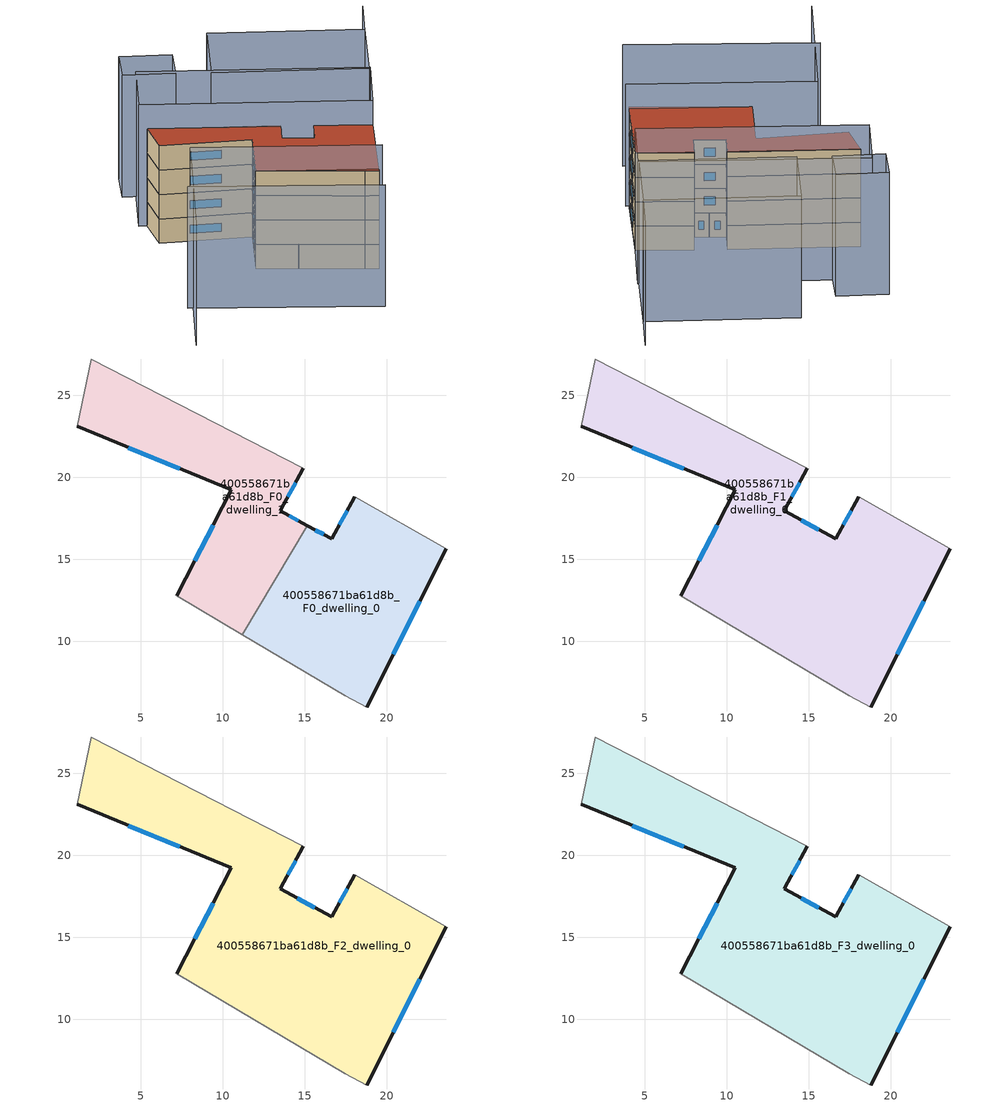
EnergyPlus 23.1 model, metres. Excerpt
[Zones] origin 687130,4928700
400558671ba61d8b_F0_dwelling_0
 floor ground (EU_floor_Construction): 23.65,15.64 18.78,5.98 17.46,6.68 11.2,10.39 15.15,17.05 16.65,16.23 18.06,18.82 z0
 wall outside (EU_wall_Construction): 18.78,5.98 23.65,15.64 / 18.06,18.82 16.65,16.23 15.15,17.05 z0:3
 wall adiabatic (EU_wall_Construction): 23.65,15.64 18.06,18.82 / 11.2,10.39 17.46,6.68 18.78,5.98 z0:3
 wall to 400558671ba61d8b_F0_dwelling_1 (EU_wall_Construction): 15.15,17.05 11.2,10.39 z0:3
 window (EU_Window_Construction): 20.41,9.2 22.03,12.42 / 16.15,16.51 15.65,16.78 / 17.59,17.96 17.12,17.1 z1:2
400558671ba61d8b_F0_dwelling_1
 floor ground (EU_floor_Construction): 14.91,20.54 13.51,17.94 15.15,17.05 11.2,10.39 7.18,12.76 10.53,19.23 1.11,23.1 1.98,27.21 z0
 wall outside (EU_wall_Construction): 15.15,17.05 13.51,17.94 14.91,20.54 / 1.11,23.1 10.53,19.23 7.18,12.76 z0:3
 wall adiabatic (EU_wall_Construction): 7.18,12.76 11.2,10.39 / 14.91,20.54 1.98,27.21 1.11,23.1 z0:3
 window (EU_Window_Construction): 14.6,17.35 14.06,17.65 / 9.42,17.08 8.3,14.92 / 4.25,21.81 7.39,20.52 / 13.98,18.81 14.45,19.68 z1:2
400558671ba61d8b_F1_dwelling_0
 floor to 400558671ba61d8b_F0_dwelling_0 (EU_floor_Construction): 23.65,15.64 18.78,5.98 17.46,6.68 11.2,10.39 15.15,17.05 16.65,16.23 18.06,18.82 z3
 floor to 400558671ba61d8b_F0_dwelling_1 (EU_floor_Construction): 14.91,20.54 13.51,17.94 15.15,17.05 11.2,10.39 7.18,12.76 10.53,19.23 1.11,23.1 1.98,27.21 z3
 wall outside (EU_wall_Construction): 18.06,18.82 16.65,16.23 13.51,17.94 14.91,20.54 / 18.78,5.98 23.65,15.64 / 1.11,23.1 10.53,19.23 7.18,12.76 z3:6
 wall adiabatic (EU_wall_Construction): 23.65,15.64 18.06,18.82 / 7.18,12.76 17.46,6.68 18.78,5.98 / 14.91,20.54 1.98,27.21 1.11,23.1 z3:6
 window (EU_Window_Construction): 15.61,16.8 14.56,17.37 / 17.59,17.96 17.12,17.1 / 20.41,9.2 22.03,12.42 / 9.42,17.08 8.3,14.92 / 4.25,21.81 7.39,20.52 / 13.98,18.81 14.45,19.68 z4:5
400558671ba61d8b_F2_dwelling_0
 floor to 400558671ba61d8b_F1_dwelling_0 (EU_floor_Construction): 18.06,18.82 23.65,15.64 18.78,5.98 17.46,6.68 7.18,12.76 10.53,19.23 1.11,23.1 1.98,27.21 14.91,20.54 13.51,17.94 16.65,16.23 z6
 wall outside (EU_wall_Construction): 18.06,18.82 16.65,16.23 13.51,17.94 14.91,20.54 / 18.78,5.98 23.65,15.64 / 1.11,23.1 10.53,19.23 7.18,12.76 z6:9
 wall adiabatic (EU_wall_Construction): 23.65,15.64 18.06,18.82 / 7.18,12.76 17.46,6.68 18.78,5.98 / 14.91,20.54 1.98,27.21 1.11,23.1 z6:9
 window (EU_Window_Construction): 15.61,16.8 14.56,17.37 / 17.59,17.96 17.12,17.1 / 20.41,9.2 22.03,12.42 / 9.42,17.08 8.3,14.92 / 4.25,21.81 7.39,20.52 / 13.98,18.81 14.45,19.68 z7:8
400558671ba61d8b_F3_dwelling_0
 floor to 400558671ba61d8b_F2_dwelling_0 (EU_floor_Construction): 18.06,18.82 23.65,15.64 18.78,5.98 17.46,6.68 7.18,12.76 10.53,19.23 1.11,23.1 1.98,27.21 14.91,20.54 13.51,17.94 16.65,16.23 z9
 wall outside (EU_wall_Construction): 18.06,18.82 16.65,16.23 13.51,17.94 14.91,20.54 / 18.78,5.98 23.65,15.64 / 1.11,23.1 10.53,19.23 7.18,12.76 z9:12
 wall adiabatic (EU_wall_Construction): 23.65,15.64 18.06,18.82 / 7.18,12.76 17.46,6.68 18.78,5.98 / 14.91,20.54 1.98,27.21 1.11,23.1 z9:12
 window (EU_Window_Construction): 15.61,16.8 14.56,17.37 / 17.59,17.96 17.12,17.1 / 20.41,9.2 22.03,12.42 / 9.42,17.08 8.3,14.92 / 4.25,21.81 7.39,20.52 / 13.98,18.81 14.45,19.68 z10:11
 roof outside (EU_roof_Construction): 18.78,5.98 23.65,15.64 18.06,18.82 16.65,16.23 13.51,17.94 14.91,20.54 1.98,27.21 1.11,23.1 10.53,19.23 7.18,12.76 17.46,6.68 z12
shading: -3.84,8.54 14.91,-1.92 / -7.35,0.74 0.95,16.14 / 0.95,16.14 19.32,6.25 / 33.73,35.11 31.1,30.15 / 23.65,15.64 1.16,27.65 / 1.16,27.65 4.76,34.41 / 4.76,34.41 27.26,22.4 / 27.26,22.4 23.65,15.64 / 15.9,38.21 31.23,30.38 / 31.23,30.38 27.07,22.25 / 27.07,22.25 11.74,30.08 / 11.74,30.08 15.9,38.21 / 4.9,38.32 10.19,35.83 / 10.19,35.83 8.36,31.93 / 8.36,31.93 3.07,34.42 / 3.07,34.42 4.9,38.32 z0:15
[Building]
EU S2 Campaign: North Axis=0; Terrain=City; Solar Distribution=FullExterior
[Site:Location]
Bologna: Latitude=44.5; Longitude=11.25; Time Zone=1; Elevation=37
[SizingPeriod:WeatherFileDays]
AnnualSizingPeriod: Begin Month=1; Begin Day of Month=1; End Month=12; End Day of Month=31; Day of Week for Start Day=Monday; Use Weather File Daylight Saving Period=No; Use Weather File Rain and Snow Indicators=No
[MATERIAL]
EU_InternalMass_Material: Roughness=MediumRough; Thickness=0.1; Conductivity=1; Density=1800; Specific Heat=900; Thermal Absorptance=0.9; Solar Absorptance=0.7; Visible Absorptance=0.7
[MATERIAL:NOMASS] Roughness=MediumRough; Thermal Absorptance=0.9; Solar Absorptance=0.7; Visible Absorptance=0.7
Name | Thermal Resistance
EU_wall_NoMass | 0.937881
EU_roof_NoMass | 0.548572
EU_floor_NoMass | 0.71348
[WINDOWMATERIAL:SIMPLEGLAZINGSYSTEM]
EU_Window_SimpleGlazing: UFactor=4.25633; Solar Heat Gain Coefficient=0.85; Visible Transmittance=0.85
[CONSTRUCTION]
EU_wall_Construction: EU_wall_NoMass
EU_roof_Construction: EU_roof_NoMass
EU_floor_Construction: EU_floor_NoMass
EU_InternalMass_Construction: EU_InternalMass_Material
EU_Window_Construction: EU_Window_SimpleGlazing
[ZONE] Type=1; Multiplier=1; Ceiling Height=autocalculate; Floor Area=autocalculate; Part of Total Floor Area=Yes
Name | Volume
400558671ba61d8b_F0_dwelling_0 | 257.415
400558671ba61d8b_F1_dwelling_0; 400558671ba61d8b_F2_dwelling_0; 400558671ba61d8b_F3_dwelling_0 | 514.843
400558671ba61d8b_F0_dwelling_1 | 257.432
[INTERNALMASS] Construction=EU_InternalMass_Construction
Name | Zone or ZoneList | Surface Area
400558671ba61d8b_F0_dwelling_0_EU_InternalMass | 400558671ba61d8b_F0_dwelling_0 | 85.807
400558671ba61d8b_F0_dwelling_1_EU_InternalMass | 400558671ba61d8b_F0_dwelling_1 | 85.807
400558671ba61d8b_F1_dwelling_0_EU_InternalMass | 400558671ba61d8b_F1_dwelling_0 | 171.614
400558671ba61d8b_F2_dwelling_0_EU_InternalMass | 400558671ba61d8b_F2_dwelling_0 | 171.614
400558671ba61d8b_F3_dwelling_0_EU_InternalMass | 400558671ba61d8b_F3_dwelling_0 | 171.614
[OTHEREQUIPMENT] Fuel Type=Electricity; Design Level Calculation Method=Watts/Area; Power per Zone Floor Area=1; Fraction Latent=0; Fraction Radiant=0; Fraction Lost=0; Carbon Dioxide Generation Rate=0; EndUse Subcategory=EU_Step8_InternalGains
Name | Zone or ZoneList or Space or SpaceList | Schedule
EU_Step8_InternalGain_400558671ba61d8b_F0_dwelling_0_f000 | 400558671ba61d8b_F0_dwelling_0 | EU_Step8_GainSchedule_400558671ba61d8b_F0_dwelling_0_f000
EU_Step8_InternalGain_400558671ba61d8b_F0_dwelling_1_f000 | 400558671ba61d8b_F0_dwelling_1 | EU_Step8_GainSchedule_400558671ba61d8b_F0_dwelling_1_f000
EU_Step8_InternalGain_400558671ba61d8b_F1_dwelling_0_f000 | 400558671ba61d8b_F1_dwelling_0 | EU_Step8_GainSchedule_400558671ba61d8b_F1_dwelling_0_f000
EU_Step8_InternalGain_400558671ba61d8b_F2_dwelling_0_f000 | 400558671ba61d8b_F2_dwelling_0 | EU_Step8_GainSchedule_400558671ba61d8b_F2_dwelling_0_f000
EU_Step8_InternalGain_400558671ba61d8b_F3_dwelling_0_f000 | 400558671ba61d8b_F3_dwelling_0 | EU_Step8_GainSchedule_400558671ba61d8b_F3_dwelling_0_f000
[ZONEVENTILATION:DESIGNFLOWRATE] Schedule=EU_AlwaysOn; Design Flow Rate Calculation Method=AirChanges/Hour; Air Changes per Hour=0.687892; Ventilation Type=Natural; Fan Pressure Rise=0; Fan Total Efficiency=1; Constant Term Coefficient=1; Temperature Term Coefficient=0; Velocity Term Coefficient=0; Velocity Squared Term Coefficient=0; Minimum Indoor Temperature=-100; Maximum Indoor Temperature=100; Delta Temperature=-100; Minimum Outdoor Temperature=-100; Maximum Outdoor Temperature=100; Maximum Wind Speed=40
Name | Zone or ZoneList or Space or SpaceList
EU_ConstantAir_400558671ba61d8b_F0_dwelling_0 | 400558671ba61d8b_F0_dwelling_0
EU_ConstantAir_400558671ba61d8b_F0_dwelling_1 | 400558671ba61d8b_F0_dwelling_1
EU_ConstantAir_400558671ba61d8b_F1_dwelling_0 | 400558671ba61d8b_F1_dwelling_0
EU_ConstantAir_400558671ba61d8b_F2_dwelling_0 | 400558671ba61d8b_F2_dwelling_0
EU_ConstantAir_400558671ba61d8b_F3_dwelling_0 | 400558671ba61d8b_F3_dwelling_0
[HVACTEMPLATE:THERMOSTAT] Constant Heating Setpoint=20; Constant Cooling Setpoint=50
EU_HeatOnly_400558671ba61d8b_F0_dwelling_0; EU_HeatOnly_400558671ba61d8b_F0_dwelling_1; EU_HeatOnly_400558671ba61d8b_F1_dwelling_0; EU_HeatOnly_400558671ba61d8b_F2_dwelling_0; EU_HeatOnly_400558671ba61d8b_F3_dwelling_0
[HVACTEMPLATE:ZONE:IDEALLOADSAIRSYSTEM] System Availability Schedule=EU_AlwaysOn; Maximum Heating Supply Air Temperature=50; Minimum Cooling Supply Air Temperature=13; Maximum Heating Supply Air Humidity Ratio=0.0156; Minimum Cooling Supply Air Humidity Ratio=0.0077; Heating Limit=NoLimit; Cooling Limit=NoLimit; Heating Availability Schedule=EU_AlwaysOn; Cooling Availability Schedule=EU_CoolingOff; Dehumidification Control Type=ConstantSensibleHeatRatio; Cooling Sensible Heat Ratio=0.7; Dehumidification Setpoint=60; Humidification Control Type=None; Humidification Setpoint=30; Outdoor Air Method=None; Outdoor Air Flow Rate per Person=0.00944; Outdoor Air Flow Rate per Zone Floor Area=0; Outdoor Air Flow Rate per Zone=0; Demand Controlled Ventilation Type=None; Outdoor Air Economizer Type=NoEconomizer; Heat Recovery Type=None; Sensible Heat Recovery Effectiveness=0.7; Latent Heat Recovery Effectiveness=0.65
Name | Template Thermostat
400558671ba61d8b_F0_dwelling_0 | EU_HeatOnly_400558671ba61d8b_F0_dwelling_0
400558671ba61d8b_F0_dwelling_1 | EU_HeatOnly_400558671ba61d8b_F0_dwelling_1
400558671ba61d8b_F1_dwelling_0 | EU_HeatOnly_400558671ba61d8b_F1_dwelling_0
400558671ba61d8b_F2_dwelling_0 | EU_HeatOnly_400558671ba61d8b_F2_dwelling_0
400558671ba61d8b_F3_dwelling_0 | EU_HeatOnly_400558671ba61d8b_F3_dwelling_0
[SIZING:ZONE] Zone Cooling Design Supply Air Temperature Input Method=SupplyAirTemperature; Zone Cooling Design Supply Air Temperature=13; Zone Heating Design Supply Air Temperature Input Method=SupplyAirTemperature; Zone Heating Design Supply Air Temperature=50; Zone Cooling Design Supply Air Humidity Ratio=0.008; Zone Heating Design Supply Air Humidity Ratio=0.008; Cooling Design Air Flow Method=DesignDay; Cooling Design Air Flow Rate=0; Cooling Minimum Air Flow per Zone Floor Area=0.000762; Cooling Minimum Air Flow=0; Cooling Minimum Air Flow Fraction=0.2; Heating Design Air Flow Method=DesignDay; Heating Design Air Flow Rate=0; Heating Maximum Air Flow per Zone Floor Area=0.002032; Heating Maximum Air Flow=0.141576; Heating Maximum Air Flow Fraction=0.3; Account for Dedicated Outdoor Air System=No; Dedicated Outdoor Air System Control Strategy=NeutralSupplyAir; Dedicated Outdoor Air Low Setpoint Temperature for Design=autosize; Dedicated Outdoor Air High Setpoint Temperature for Design=autosize; Zone Load Sizing Method=Sensible Load Only No Latent Load; Zone Latent Cooling Design Supply Air Humidity Ratio Input Method=HumidityRatioDifference; Zone Cooling Design Supply Air Humidity Ratio Difference=0.005; Zone Latent Heating Design Supply Air Humidity Ratio Input Method=HumidityRatioDifference; Zone Humidification Design Supply Air Humidity Ratio Difference=0.005
400558671ba61d8b_F0_dwelling_0; 400558671ba61d8b_F0_dwelling_1; 400558671ba61d8b_F1_dwelling_0; 400558671ba61d8b_F2_dwelling_0; 400558671ba61d8b_F3_dwelling_0
[SCHEDULE:CONSTANT]
Name | Hourly Value
EU_AlwaysOn | 1
EU_CoolingOff | 0
[SCHEDULE:FILE] Column Number=1; Rows to Skip at Top=0; Number of Hours of Data=8760; Column Separator=Comma; Interpolate to Timestep=No; Minutes per Item=60; Adjust Schedule for Daylight Savings=Yes
Name | File
EU_Step8_GainSchedule_400558671ba61d8b_F0_dwelling_0_f000 | ../../schedules/400558671ba61d8b/400558671ba61d8b_F0_dwelling_0_f000_gain.csv
EU_Step8_GainSchedule_400558671ba61d8b_F0_dwelling_1_f000 | ../../schedules/400558671ba61d8b/400558671ba61d8b_F0_dwelling_1_f000_gain.csv
EU_Step8_GainSchedule_400558671ba61d8b_F1_dwelling_0_f000 | ../../schedules/400558671ba61d8b/400558671ba61d8b_F1_dwelling_0_f000_gain.csv
EU_Step8_GainSchedule_400558671ba61d8b_F2_dwelling_0_f000 | ../../schedules/400558671ba61d8b/400558671ba61d8b_F2_dwelling_0_f000_gain.csv
EU_Step8_GainSchedule_400558671ba61d8b_F3_dwelling_0_f000 | ../../schedules/400558671ba61d8b/400558671ba61d8b_F3_dwelling_0_f000_gain.csv
